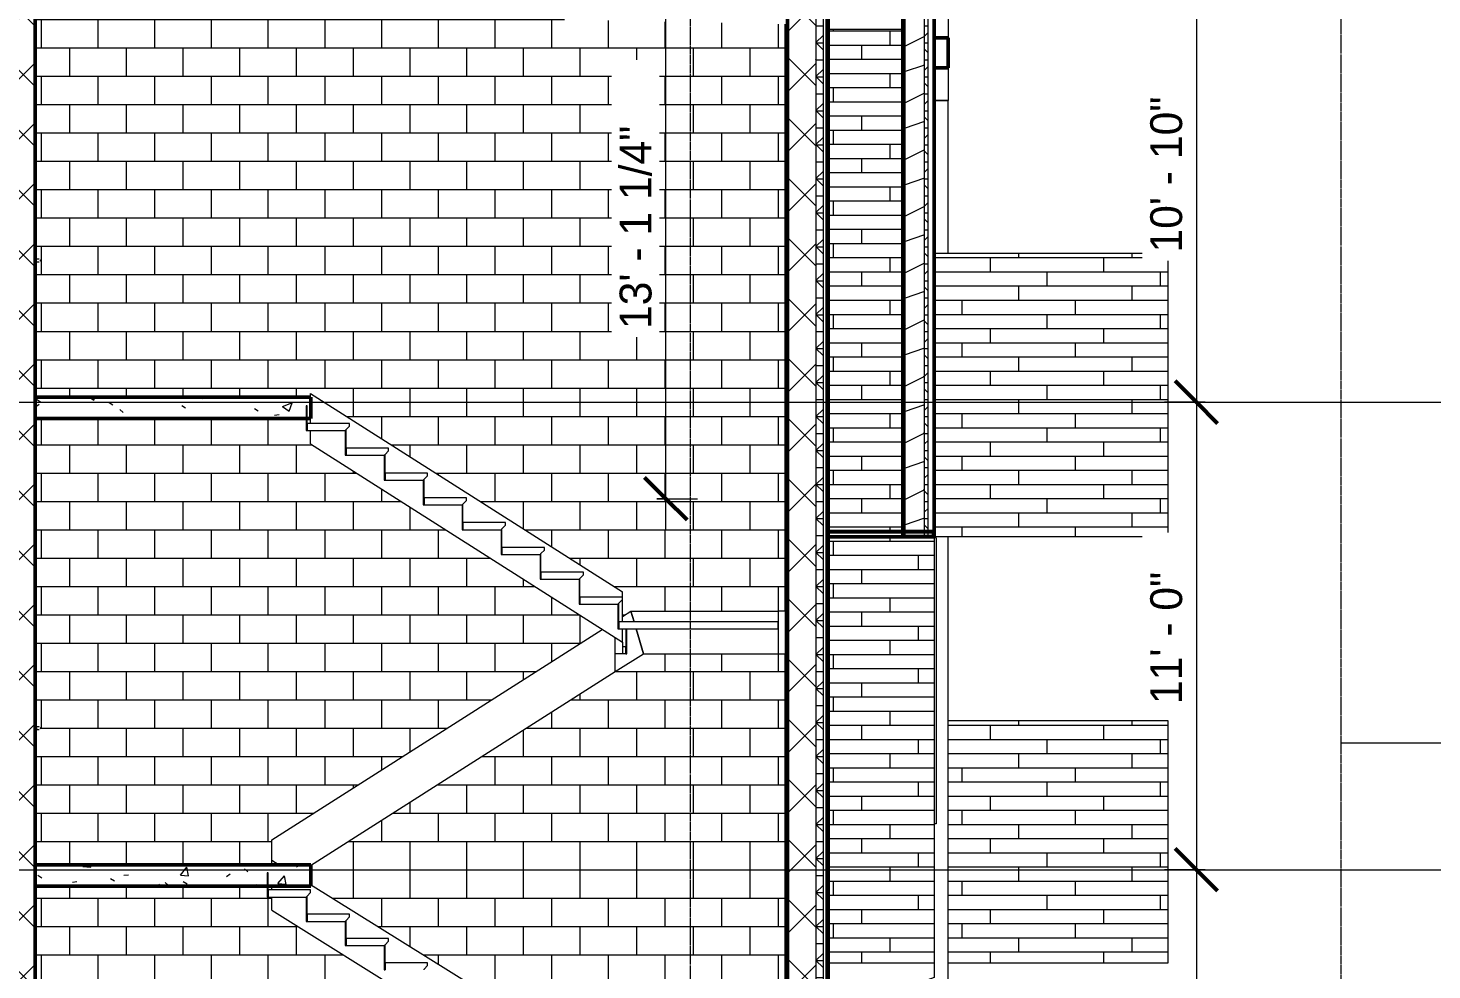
# Model space of a CAD drawing. Header units: inches. Extents: x 9609 to 15463, y -232 to 527.
# Drawn here: x 11862.8 to 12259.1, y 107.7 to 373.6 of the extents above; entities that cross this region are included whole.
import ezdxf

# ---------------------------------------------------------------- set-up
doc = ezdxf.new("R2010")
doc.units = ezdxf.units.IN
doc.header["$MEASUREMENT"] = 0
doc.linetypes.add('Dash Dot 3_16_', pattern=[0.3125, 0.1875, -0.0625, 0, -0.0625])
doc.linetypes.add('Grid Line 1_2_', pattern=[0.875, 0.5, -0.125, 0.125, -0.125])
for name, color, linetype, lineweight in [('0-1', 7, 'Continuous', 5), ('0-3', 7, 'Continuous', 13), ('A-ANNO-DIMS', 211, 'Continuous', 9), ('A-ANNO-DIMS-96', 211, 'Continuous', 9), ('A-ANNO-SYMB', 150, 'Continuous', 9), ('A-ANNO-SYMB-1', 150, 'Dash Dot 3_16_', 9), ('A-CLNG', 13, 'Continuous', 13), ('A-CLNG-1', 13, 'Continuous', 50), ('A-CLNG-PATT-1', 13, 'Continuous', 9), ('A-DOOR-1', 250, 'Continuous', 9), ('A-FLOR', 192, 'Continuous', 13), ('A-FLOR-1', 192, 'Continuous', 50), ('A-FLOR-LEVL-1', 51, 'Grid Line 1_2_', 9), ('A-FLOR-PATT-1', 8, 'Continuous', 9), ('A-GENM', 5, 'Continuous', 9), ('A-GENM-3', 5, 'Continuous', 50), ('A-GLAZ', 151, 'Continuous', 13), ('A-WALL', 113, 'Continuous', 13), ('A-WALL-1', 7, 'Continuous', 13), ('A-WALL-2', 10, 'Continuous', 50), ('A-WALL-3', 113, 'Continuous', 50), ('A-WALL-PATT-3', 55, 'Continuous', 9), ('A-WALL-PATT-4', 252, 'Continuous', 9), ('A-WALL-PATT-5', 111, 'Continuous', 9), ('S-STRS-1', 250, 'Continuous', 9)]:
    doc.layers.add(name, color=color, linetype=linetype, lineweight=lineweight)
doc.styles.add('Century Gothic', font='ufonts.com_century-gothic.ttf', dxfattribs={"height": 9})
doc.dimstyles.new('OD__1_8__Tol__', dxfattribs={"dimscale": 12, "dimtxt": 9.397514, "dimasz": 1, "dimexe": 0.75, "dimexo": 0.5, "dimgap": 0.125, "dimtad": 1, "dimdec": 3, "dimrnd": 0.125, "dimzin": 3, "dimdsep": 46, "dimlunit": 4, "dimtxsty": 'Century Gothic', "dimblk1": 'OBLIQUE', "dimblk2": 'OBLIQUE', "dimsah": 1, "dimcen": 0.09, "dimdle": 0.75, "dimazin": 0, "dimtfac": 1, "dimtdec": 4, "dimtix": 1, "dimtmove": 0, "dimatfit": 3, "dimfxl": 1, "dimtvp": 1, "dimtfill": 1, "dimfrac": 2, "dimtolj": 1, "dimtzin": 0, "dimarcsym": 2})
pattern_1 = [(45, (10995.947, 72), (-8.48528, 8.48528), []), (135, (10995.947, 72), (-8.48528, -8.48528), [])]
pattern_2 = [(0, (10995.947, 72), (0, 4.798), []), (315, (10995.947, 72), (4.798427, 0), [6.786, -6.786]), (45, (10995.947, 72), (4.798427, 0), [6.786, -6.786])]
pattern_3 = [(216.87, (11002.345, 87.994), (47.980943, 31.987086), [7.997, -71.971]), (206.565, (11011.941, 83.196), (-15.993714, -15.994133), [17.881, -17.881]), (198.435, (11011.941, 75.199), (-31.98674, -15.99388), [10.115, -40.461])]
pattern_4 = [(0, (10995.947, 72), (30.72, 7.68), [1.267, -21.773, 1.267, -21.773, -122.88]), (0, (10995.947, 72), (30.72, 7.68), [-46.08, 1.267, -44.813, 1.267, -21.773, -53.76]), (0, (10995.947, 72), (30.72, 7.68), [-115.2, 1.267, -14.093, 1.267, -37.133]), (120, (11007.467, 75.84), (-22.011075, 22.7643), [1.267, -21.773, 1.267, -21.773, -122.88]), (120, (11007.467, 75.84), (-22.011075, 22.7643), [-46.08, 1.267, -44.813, 1.267, -21.773, -53.76]), (120, (11007.467, 75.84), (-22.011075, 22.7643), [-115.2, 1.267, -14.093, 1.267, -37.133]), (240, (11011.307, 91.2), (-8.708925, -30.4443), [1.267, -21.773, 1.267, -21.773, -122.88]), (240, (11011.307, 91.2), (-8.708925, -30.4443), [-46.08, 1.267, -44.813, 1.267, -21.773, -53.76]), (240, (11011.307, 91.2), (-8.708925, -30.4443), [-115.2, 1.267, -14.093, 1.267, -37.133])]
pattern_5 = [(0, (12114.152, 136.8), (0, 4), []), (90, (12114.152, 136.8), (-8, 8), [4, -28]), (90, (12130.152, 140.8), (-8, 8), [4, -28])]
pattern_6 = [(50, (10995.947, 72), (27.5427, -2.4099), [2.88, -31.68]), (355, (10995.947, 72), (-5.32784, 28.8843), [2.304, -25.344]), (100.451, (10998.243, 71.8), (22.2153, 26.4739), [2.448, -26.924]), (46.184, (10995.947, 79.68), (40.9819, -6.3564), [4.32, -47.52]), (96.636, (10999.363, 79.15), (35.8907, 37.4062), [3.671, -40.386]), (351.184, (10995.947, 79.68), (35.891, 37.4062), [3.456, -38.016]), (21, (10999.787, 77.76), (22.92104, -15.46073), [2.88, -31.68]), (326, (10999.787, 77.76), (9.3435, 27.8457), [2.304, -25.344]), (71.451, (11001.697, 76.472), (32.2648, 12.3844), [2.448, -26.924]), (37.5, (10995.947, 72), (0.46686, 12.78271), [1.267, -23.77, 1.267, -24.461, -25.44]), (37.5, (10995.947, 72), (0.46686, 12.78271), [-50.765, 1.267, -24.173]), (7.5, (10995.947, 72), (10.10159, 15.1451), [1.267, -13.402, 1.267, -23.194, -9.696]), (7.5, (10995.947, 72), (10.10159, 15.1451), [-39.13, 1.267, -8.429]), (327.5, (10987.384, 72), (20.49916, -0.86578), [1.267, -8.333, 1.267, -28.685, -39.744]), (327.5, (10987.384, 72), (20.49916, -0.86578), [-39.552, 1.267, -38.477]), (317.5, (10983.544, 72), (22.39478, 3.8443), [1.267, -11.213, 1.267, -18.624, -28.224]), (317.5, (10983.544, 72), (22.39478, 3.8443), [-32.371, 1.267, -26.957])]

# ---------------------------------------------------------------- blocks, each defined once
blk = doc.blocks.new('CTR - 2nd Phase_rvt-1-BUILDING SECTION - EAST_WEST - LOOKING NORTH')
at = {"layer": 'A-FLOR-LEVL-1'}
for p, q in [((9609.49, 268), (12558.48, 268)), ((9609.49, 136), (12558.48, 136))]:
    blk.add_line(p, q, dxfattribs=at)
blk = doc.blocks.new('HOLLOW METAL - STAIR DOOR-1762405-BUILDING SECTION - EAST_WEST - LOOKING NORTH')
at = {"layer": 'A-DOOR-1'}
for p, q in [((11865.29, 176.39), (11864.79, 176.39)), ((11864.79, 175.61), (11865.29, 175.61))]:
    blk.add_line(p, q, dxfattribs=at)
at = {"layer": 'A-DOOR-1', "flags": 128}
for points in [[(11865.88, 176.39), (11865.88, 176.39), (11865.87, 176.39), (11865.87, 176.39), (11865.87, 176.39), (11865.86, 176.39), (11865.86, 176.39), (11865.85, 176.39), (11865.85, 176.39), (11865.84, 176.39), (11865.83, 176.39), (11865.82, 176.39), (11865.81, 176.39), (11865.8, 176.39), (11865.79, 176.39), (11865.77, 176.39), (11865.76, 176.39), (11865.74, 176.39), (11865.73, 176.39), (11865.71, 176.39), (11865.7, 176.39), (11865.68, 176.39), (11865.66, 176.39), (11865.64, 176.39), (11865.62, 176.39), (11865.6, 176.39), (11865.58, 176.39), (11865.56, 176.39), (11865.54, 176.39), (11865.52, 176.39), (11865.5, 176.39), (11865.48, 176.39), (11865.45, 176.39), (11865.43, 176.39), (11865.41, 176.39), (11865.39, 176.39), (11865.36, 176.39), (11865.34, 176.39), (11865.32, 176.39), (11865.29, 176.39), (11865.29, 176.39)], [(11865.29, 175.61), (11865.31, 175.61), (11865.33, 175.61), (11865.36, 175.61), (11865.38, 175.61), (11865.4, 175.61), (11865.43, 175.61), (11865.45, 175.61), (11865.47, 175.61), (11865.49, 175.61), (11865.52, 175.61), (11865.54, 175.61), (11865.56, 175.61), (11865.58, 175.61), (11865.6, 175.61), (11865.62, 175.61), (11865.64, 175.61), (11865.66, 175.61), (11865.67, 175.61), (11865.69, 175.61), (11865.71, 175.61), (11865.73, 175.61), (11865.74, 175.61), (11865.76, 175.61), (11865.77, 175.61), (11865.78, 175.61), (11865.79, 175.61), (11865.81, 175.61), (11865.82, 175.61), (11865.83, 175.61), (11865.84, 175.61), (11865.84, 175.61), (11865.85, 175.61), (11865.86, 175.61), (11865.86, 175.61), (11865.87, 175.61), (11865.87, 175.61), (11865.87, 175.61), (11865.88, 175.61), (11865.88, 175.61)]]:
    blk.add_lwpolyline(points, dxfattribs=at)
at = {"layer": 'A-DOOR-1'}
for start, end in [(90, 97.2275), (262.7725, 270), (0, 30), (330, 0)]:
    blk.add_arc((11865.88, 176), 0.394, start, end, dxfattribs=at)
blk = doc.blocks.new('CTR - 1st Phase - Common Walls_rvt-1-BUILDING SECTION - EAST_WEST - LOOKING NORTH')
at = {"layer": 'A-WALL-PATT-3'}
h = blk.add_hatch(dxfattribs=at)
h.set_pattern_fill('FP_23', color=256, style=0, pattern_type=2)
h.set_pattern_definition([(0, (11858.602, 136), (0, 8), []), (90, (11858.602, 136), (-8, 8), [8, -8])])
h.paths.add_polyline_path([(12076.46, 136), (12076.46, 197), (12036.47, 197), (11942.56, 137.24), (11942.56, 136), (12074.26, 136)], flags=0)
h.paths.add_polyline_path([(11917.41, 137.37), (11931.56, 137.37), (11931.56, 144.46), (12024.89, 203.85), (11942.56, 256.24), (11942.56, 260), (11941.31, 260), (11941.31, 263.37), (11864.79, 263.37), (11864.79, 176.39), (11866.05, 176.35), (11866.17, 176.26), (11866.22, 176.12), (11866.22, 175.8), (11866.05, 175.65), (11865.88, 175.62), (11865.66, 175.61), (11864.79, 175.61), (11864.79, 137.37), (11917.09, 137.37)], flags=0)
h.paths.add_polyline_path([(11865.29, 175.8), (11865.35, 176), (11865.29, 176.1), (11865.29, 175.9)], flags=0)
h.paths.add_polyline_path([(12030.56, 207.46), (12032.98, 209), (12076.46, 209), (12076.46, 374.71), (11864.79, 379.12), (11864.79, 308.39), (11866.05, 308.35), (11866.17, 308.26), (11866.22, 308.2), (11866.22, 307.8), (11866.05, 307.65), (11865.88, 307.62), (11865.66, 307.61), (11864.79, 307.61), (11864.79, 269.37), (11942.56, 269.37), (11942.56, 270.46), (12030.56, 214.46), (12030.56, 209)], flags=0)
h.paths.add_polyline_path([(11942.56, 262), (11942.56, 263.37), (11941.56, 263.37), (11941.56, 262)], flags=0)
h.paths.add_polyline_path([(11865.29, 307.8), (11865.35, 308), (11865.29, 308.1), (11865.29, 307.9)], flags=0)
h = blk.add_hatch(dxfattribs=at)
h.set_pattern_fill('FP_20', color=256, style=0, pattern_type=2)
h.set_pattern_definition([(0, (11858.602, 0), (0, 8), []), (90, (11858.602, 0), (-8, 8), [8, -8])])
h.paths.add_polyline_path([(12076.46, 0), (12076.46, 59.57), (12036.31, 59.57), (11940.75, 0), (12074.26, 0)], flags=0)
h.paths.add_polyline_path([(11923.56, 0), (11927.46, 0), (11927.46, 0.35), (11928.04, 0), (11931.56, 0), (11931.56, 8.42), (12024.72, 66.49), (11931.56, 124.56), (11931.56, 128.29), (11930.31, 128.29), (11930.31, 131.37), (11864.79, 131.37), (11864.79, 96), (11912.03, 96), (11912.03, 0), (11918.18, 0)], flags=0)
h.paths.add_polyline_path([(12030.56, 70.13), (12032.88, 71.57), (12076.46, 71.57), (12076.46, 136), (11942.56, 136), (11942.56, 131.84), (12030.56, 76.99), (12030.56, 71.57)], flags=0)
h.paths.add_polyline_path([(11930.56, 130.29), (11931.56, 130.29), (11931.56, 131.37), (11930.56, 131.37)], flags=0)
h = blk.add_hatch(dxfattribs=at)
h.set_pattern_fill('FP_21', color=256, style=0, pattern_type=2)
h.set_pattern_definition([(0, (12080.064, -128), (0, 8), []), (90, (12080.064, -128), (-8, 8), [8, -8])])
h.paths.add_polyline_path([(12077.19, 0), (12077.19, 110.12), (12076.46, 110.12), (12076.46, 71.57), (12076.56, 71.57), (12076.56, 59.57), (12076.46, 59.57), (12076.46, 0)], flags=0)
h.paths.add_polyline_path([(11875.13, 0), (11912.03, 0), (11912.03, 96), (11864.79, 96), (11864.79, 40.39), (11866.05, 40.35), (11866.17, 40.26), (11866.22, 40.12), (11866.22, 39.8), (11866.05, 39.65), (11865.88, 39.62), (11865.66, 39.61), (11864.79, 39.61), (11864.79, 0), (11869.74, 0)], flags=0)
h.paths.add_polyline_path([(11865.29, 39.8), (11865.35, 40), (11865.29, 40.1), (11865.29, 39.9)], flags=0)
at = {"layer": 'A-WALL-PATT-4'}
h = blk.add_hatch(dxfattribs=at)
h.set_pattern_fill('FP_19', color=256, style=0, pattern_type=2)
h.set_pattern_definition(pattern_1)
h.paths.add_polyline_path([(11864.79, 0), (11864.79, 398), (11856.79, 398), (11856.79, 0), (11864.36, 0)], flags=0)
at = {"layer": 'A-FLOR-LEVL-1'}
for p, q in [((9609.49, 268), (12558.48, 268)), ((9609.49, 136), (12558.48, 136))]:
    blk.add_line(p, q, dxfattribs=at)
at = {"layer": 'A-WALL-1'}
for p, q in [((12076.46, 209), (12076.46, 374.71)), ((12076.46, 136), (12076.46, 197)), ((12076.46, 71.57), (12076.46, 136))]:
    blk.add_line(p, q, dxfattribs=at)
at = {"layer": 'A-WALL-2'}
blk.add_line((11864.79, 0), (11864.79, 398), dxfattribs=at)
at = {"layer": 'S-STRS-1'}
for p, q in [((11942.56, 269.37), (11942.56, 270.46)), ((11942.56, 270.46), (12030.56, 214.46)), ((11941.56, 267), (11941.31, 267)), ((11941.31, 267), (11941.31, 260)), ((11941.56, 260), (11941.56, 267)), ((11953.56, 262), (11941.56, 262)), ((11941.56, 262), (11941.56, 260)), ((11942.56, 262), (11942.56, 263.37)), ((11953.56, 261.25), (11953.56, 262)), ((11941.31, 260), (11941.56, 260)), ((11941.56, 260), (11952.56, 260)), ((11942.56, 256.24), (11942.56, 260)), ((11952.56, 260), (11952.31, 260)), ((11952.31, 260), (11952.31, 253)), ((11952.56, 260.25), (11953.56, 261.25)), ((11952.56, 260), (11952.56, 260.25)), ((11952.56, 253), (11952.56, 260)), ((11942.56, 256.24), (12030.56, 200.24)), ((11964.56, 255), (11952.56, 255)), ((11952.56, 255), (11952.56, 253)), ((11963.56, 253.25), (11964.56, 254.25)), ((11964.56, 254.25), (11964.56, 255)), ((11952.31, 253), (11952.56, 253)), ((11952.56, 253), (11963.56, 253)), ((11963.56, 253), (11963.31, 253)), ((11963.31, 253), (11963.31, 246)), ((11963.56, 253), (11963.56, 253.25)), ((11963.56, 246), (11963.56, 253)), ((11963.31, 246), (11963.56, 246)), ((11975.56, 248), (11963.56, 248)), ((11963.56, 248), (11963.56, 246)), ((11963.56, 246), (11974.56, 246)), ((11974.56, 246), (11974.31, 246)), ((11974.31, 246), (11974.31, 239)), ((11974.56, 246.25), (11975.56, 247.25)), ((11974.56, 246), (11974.56, 246.25)), ((11974.56, 239), (11974.56, 246)), ((11975.56, 247.25), (11975.56, 248)), ((11974.31, 239), (11974.56, 239)), ((11986.56, 241), (11974.56, 241)), ((11974.56, 241), (11974.56, 239)), ((11974.56, 239), (11985.56, 239)), ((11985.56, 239), (11985.31, 239)), ((11985.31, 239), (11985.31, 232)), ((11985.56, 239.25), (11986.56, 240.25)), ((11985.56, 239), (11985.56, 239.25)), ((11985.56, 232), (11985.56, 239)), ((11986.56, 240.25), (11986.56, 241)), ((11997.56, 234), (11985.56, 234)), ((11985.56, 234), (11985.56, 232)), ((11997.56, 233.25), (11997.56, 234)), ((11985.31, 232), (11985.56, 232)), ((11985.56, 232), (11996.56, 232)), ((11996.56, 232), (11996.31, 232)), ((11996.31, 232), (11996.31, 225)), ((11996.56, 232.25), (11997.56, 233.25)), ((11996.56, 232), (11996.56, 232.25)), ((11996.56, 225), (11996.56, 232)), ((12008.56, 227), (11996.56, 227)), ((11996.56, 227), (11996.56, 225)), ((12007.56, 225.25), (12008.56, 226.25)), ((12008.56, 226.25), (12008.56, 227)), ((11996.31, 225), (11996.56, 225)), ((11996.56, 225), (12007.56, 225)), ((12007.56, 225), (12007.31, 225)), ((12007.31, 225), (12007.31, 218)), ((12007.56, 225), (12007.56, 225.25)), ((12007.56, 218), (12007.56, 225)), ((12007.31, 218), (12007.56, 218)), ((12019.56, 220), (12007.56, 220)), ((12007.56, 220), (12007.56, 218)), ((12007.56, 218), (12018.56, 218)), ((12018.56, 218), (12018.31, 218)), ((12018.31, 218), (12018.31, 211)), ((12018.56, 218.25), (12019.56, 219.25)), ((12018.56, 218), (12018.56, 218.25)), ((12018.56, 211), (12018.56, 218)), ((12019.56, 219.25), (12019.56, 220)), ((12030.56, 213), (12030.56, 214.46)), ((12018.31, 211), (12018.56, 211)), ((12030.56, 213), (12018.56, 213)), ((12018.56, 213), (12018.56, 211)), ((12018.56, 211), (12029.56, 211)), ((12029.56, 211), (12029.31, 211)), ((12029.31, 211), (12029.31, 204)), ((12029.56, 211.25), (12030.56, 212.25)), ((12029.56, 211), (12029.56, 211.25)), ((12029.56, 204), (12029.56, 211)), ((12030.56, 212.25), (12030.56, 213)), ((12030.56, 206), (12030.56, 212.25)), ((12030.56, 207.46), (12032.98, 209)), ((12032.98, 209), (12074.56, 209)), ((12032.98, 209), (12033.85, 206)), ((12033.85, 206), (12032.98, 209)), ((12076.56, 209), (12074.56, 209)), ((12074.56, 209), (12074.56, 197)), ((12076.56, 197), (12076.56, 209)), ((11931.56, 144.46), (12024.89, 203.85)), ((12029.31, 204), (12029.56, 204)), ((12074.56, 206), (12029.56, 206)), ((12029.56, 206), (12029.56, 204)), ((12029.56, 204), (12074.56, 204)), ((12030.56, 200.24), (12030.56, 204)), ((12031.56, 204), (12031.56, 197)), ((12031.81, 197), (12031.81, 204)), ((12034.43, 204), (12036.47, 197)), ((12036.47, 197), (12034.43, 204)), ((12074.56, 204), (12074.56, 206)), ((12028.56, 197), (12028.56, 201.51)), ((12028.56, 191.97), (12028.56, 201.51)), ((12030.56, 200.24), (12030.56, 197)), ((12030.56, 199), (12031.56, 199)), ((12031.56, 197), (12031.56, 199)), ((12030.56, 197), (12028.56, 197)), ((12028.56, 191.97), (12036.47, 197)), ((12031.56, 197), (12030.56, 197)), ((12031.56, 197), (12031.81, 197)), ((12036.47, 197), (12074.56, 197)), ((12074.56, 197), (12076.56, 197)), ((11942.56, 137.24), (12028.56, 191.97)), ((11931.56, 138.7), (11931.56, 144.46)), ((11931.56, 137.37), (11931.56, 138.7)), ((11931.56, 138.7), (11933.69, 137.37)), ((11930.56, 135.14), (11930.31, 135.14)), ((11930.31, 135.14), (11930.31, 128.29)), ((11930.56, 128.29), (11930.56, 135.14)), ((11931.56, 130.29), (11931.56, 131.37)), ((11942.56, 131.84), (12030.56, 76.99)), ((11930.31, 128.29), (11930.56, 128.29)), ((11942.56, 130.29), (11930.56, 130.29)), ((11930.56, 130.29), (11930.56, 128.29)), ((11930.56, 128.29), (11941.56, 128.29)), ((11931.56, 124.56), (11931.56, 128.29)), ((11941.56, 128.29), (11941.31, 128.29)), ((11941.31, 128.29), (11941.31, 121.43)), ((11941.56, 128.54), (11942.56, 129.54)), ((11941.56, 128.29), (11941.56, 128.54)), ((11941.56, 121.43), (11941.56, 128.29)), ((11942.56, 129.54), (11942.56, 130.29)), ((11931.56, 124.56), (12030.56, 62.85)), ((11953.56, 123.43), (11941.56, 123.43)), ((11941.56, 123.43), (11941.56, 121.43)), ((11953.56, 122.68), (11953.56, 123.43)), ((11941.31, 121.43), (11941.56, 121.43)), ((11941.56, 121.43), (11952.56, 121.43)), ((11952.56, 121.43), (11952.31, 121.43)), ((11952.31, 121.43), (11952.31, 114.57)), ((11952.56, 121.68), (11953.56, 122.68)), ((11952.56, 121.43), (11952.56, 121.68)), ((11952.56, 114.57), (11952.56, 121.43)), ((11964.56, 116.57), (11952.56, 116.57)), ((11952.56, 116.57), (11952.56, 114.57)), ((11963.56, 114.82), (11964.56, 115.82)), ((11964.56, 115.82), (11964.56, 116.57)), ((11952.31, 114.57), (11952.56, 114.57)), ((11952.56, 114.57), (11963.56, 114.57)), ((11963.56, 114.57), (11963.31, 114.57)), ((11963.31, 114.57), (11963.31, 107.71)), ((11963.56, 114.57), (11963.56, 114.82)), ((11963.56, 107.71), (11963.56, 114.57)), ((11963.31, 107.71), (11963.56, 107.71)), ((11975.56, 109.71), (11963.56, 109.71)), ((11963.56, 109.71), (11963.56, 107.71)), ((11974.56, 107.96), (11975.56, 108.96)), ((11974.56, 107.71), (11974.56, 107.96)), ((11975.56, 108.96), (11975.56, 109.71))]:
    blk.add_line(p, q, dxfattribs=at)
at = {"layer": '0-3'}
for p in [(0, 132), (0, 0)]:
    blk.add_blockref('HOLLOW METAL - STAIR DOOR-1762405-BUILDING SECTION - EAST_WEST - LOOKING NORTH', p, dxfattribs=at)
blk = doc.blocks.new('_THE_ WINDOW _ DOOR - Window - 2nd Floor-2113388-BUILDING SECTION - EAST_WEST - LOOKING NORTH')
at = {"layer": 'A-GLAZ'}
for p, q in [((12119.09, 229.75), (12118.59, 229.75)), ((12119.09, 229.75), (12119.09, 149)), ((12119.09, 149), (12118.59, 149))]:
    blk.add_line(p, q, dxfattribs=at)
blk = doc.blocks.new('077123 - Manufactured Gutters and Downspouts - 077123 - Manufactured Gutters and Downspouts-1955134-BUILDING SECTION - EAST_WEST - LOOKING NORTH')
at = {"layer": 'A-GENM'}
for p, q in [((12122.56, 362.36), (12122.56, 353.15)), ((12122.56, 353.15), (12118.59, 353.15)), ((12118.59, 353.15), (12122.56, 353.15)), ((12122.56, 310), (12122.56, 353.15)), ((12122.56, 102.78), (12122.56, 230.12)), ((12118.56, 109.75), (12118.56, 105.58)), ((12118.56, 105.58), (12088.69, 94.71)), ((12092.69, 91.91), (12122.56, 102.78)), ((12092.69, 75.75), (12092.69, 91.91)), ((12092.69, -0.75), (12092.69, 73))]:
    blk.add_line(p, q, dxfattribs=at)
blk = doc.blocks.new('077123 - Manufactured Gutters and Downspouts - 077123 - Manufactured Gutters and Downspouts-V50-BUILDING SECTION - EAST_WEST - LOOKING NORTH')
at = {"layer": 'A-GENM'}
for p, q in [((12129, 413.51), (12118.59, 413.51)), ((12129, 395.15), (12118.59, 395.15)), ((12122.56, 387.41), (12118.59, 387.41)), ((12122.56, 387.41), (12122.56, 384.35)), ((12122.56, 384.1), (12122.56, 371.1)), ((12122.56, 371.1), (12118.59, 371.1)), ((12122.56, 371.1), (12122.56, 370.87))]:
    blk.add_line(p, q, dxfattribs=at)
at = {"layer": 'A-GENM-3'}
for p, q in [((12129.25, 413.51), (12129, 413.51)), ((12129, 413.51), (12129, 395.15)), ((12129.25, 395.11), (12129.25, 413.51)), ((12129, 395.15), (12125.72, 384.35)), ((12125.9, 384.1), (12129.25, 395.11)), ((12125.72, 384.35), (12118.5, 384.35)), ((12118.5, 384.35), (12118.5, 384.1)), ((12118.5, 384.1), (12125.9, 384.1)), ((12122.56, 370.87), (12118.56, 370.87)), ((12118.56, 370.87), (12118.56, 362.36)), ((12122.56, 362.36), (12122.56, 370.87)), ((12118.56, 362.36), (12122.56, 362.36))]:
    blk.add_line(p, q, dxfattribs=at)
blk = doc.blocks.new('DIMBLOCK6-BUILDING SECTION - EAST_WEST - LOOKING NORTH')
at = {"layer": 'A-ANNO-DIMS-96'}
for p, q in [((12192.59, 407), (12192.59, 268)), ((12195.08, 398), (12183.59, 398)), ((12192.59, 398), (12195.08, 398)), ((12195.08, 268), (12183.59, 268)), ((12192.59, 268), (12195.08, 268))]:
    blk.add_line(p, q, dxfattribs=at)
at = {"layer": 'A-ANNO-DIMS-96', "lineweight": 50}
for p, q in [((12192.59, 398), (12186.59, 404)), ((12192.59, 398), (12198.59, 392)), ((12192.59, 268), (12186.59, 274)), ((12192.59, 268), (12198.59, 262))]:
    blk.add_line(p, q, dxfattribs=at)
at = {"layer": 'A-ANNO-DIMS-96', "color": 0, "insert": (12179.56, 310.25), "char_height": 9, "width": 54.5951, "attachment_point": 1, "rotation": 90, "line_spacing_factor": 0.984502, "style": 'Century Gothic', "bg_fill": 3, "box_fill_scale": 1.25, "bg_fill_color": 256, "bg_fill_true_color": 13158600, "bg_fill_transparency": 0}
blk.add_mtext('10\' - 10"', dxfattribs=at)
blk = doc.blocks.new('_Oblique')
at = {"color": 0, "linetype": 'ByBlock', "lineweight": -2}
blk.add_line((-0.5, -0.5), (0.5, 0.5), dxfattribs=at)
blk = doc.blocks.new('DIMBLOCK7-BUILDING SECTION - EAST_WEST - LOOKING NORTH')
at = {"layer": 'A-ANNO-DIMS-96', "lineweight": 50}
for p, q in [((12192.59, 268), (12186.59, 274)), ((12192.59, 268), (12198.59, 262)), ((12192.59, 136), (12186.59, 142)), ((12192.59, 136), (12198.59, 130))]:
    blk.add_line(p, q, dxfattribs=at)
at = {"layer": 'A-ANNO-DIMS-96'}
for p, q in [((12195.08, 268), (12183.59, 268)), ((12192.59, 268), (12192.59, 136)), ((12192.59, 268), (12195.08, 268)), ((12195.08, 136), (12183.59, 136)), ((12192.59, 136), (12195.08, 136))]:
    blk.add_line(p, q, dxfattribs=at)
at = {"layer": 'A-ANNO-DIMS-96', "color": 0, "insert": (12179.56, 182.76), "char_height": 9, "width": 46.1821, "attachment_point": 1, "rotation": 90, "line_spacing_factor": 0.984502, "style": 'Century Gothic', "bg_fill": 3, "box_fill_scale": 1.25, "bg_fill_color": 256, "bg_fill_true_color": 13158600, "bg_fill_transparency": 0}
blk.add_mtext('11\' - 0"', dxfattribs=at)
blk = doc.blocks.new('DIMBLOCK8-BUILDING SECTION - EAST_WEST - LOOKING NORTH')
at = {"layer": 'A-ANNO-DIMS-96', "lineweight": 50}
for p, q in [((12192.59, 136), (12186.59, 142)), ((12192.59, 136), (12198.59, 130)), ((12192.59, 0), (12186.59, 6)), ((12192.59, 0), (12198.59, -6))]:
    blk.add_line(p, q, dxfattribs=at)
at = {"layer": 'A-ANNO-DIMS-96'}
for p, q in [((12195.08, 136), (12183.59, 136)), ((12192.59, 136), (12192.59, -9)), ((12192.59, 136), (12195.08, 136)), ((12195.08, 0), (12183.59, 0)), ((12192.59, 0), (12195.08, 0))]:
    blk.add_line(p, q, dxfattribs=at)
at = {"layer": 'A-ANNO-DIMS-96', "color": 0, "insert": (12179.56, 48.76), "char_height": 9, "width": 46.1821, "attachment_point": 1, "rotation": 90, "line_spacing_factor": 0.984502, "style": 'Century Gothic', "bg_fill": 3, "box_fill_scale": 1.25, "bg_fill_color": 256, "bg_fill_true_color": 13158600, "bg_fill_transparency": 0}
blk.add_mtext('11\' - 4"', dxfattribs=at)
blk = doc.blocks.new('DIMBLOCK9-BUILDING SECTION - EAST_WEST - LOOKING NORTH')
at = {"layer": 'A-ANNO-DIMS-96'}
for p, q in [((12042.8, 231.75), (12042.8, 407)), ((12040.32, 398), (12051.8, 398)), ((12042.8, 398), (12040.32, 398)), ((12040.32, 240.75), (12051.8, 240.75)), ((12042.8, 240.75), (12040.32, 240.75))]:
    blk.add_line(p, q, dxfattribs=at)
at = {"layer": 'A-ANNO-DIMS-96', "lineweight": 50}
for p, q in [((12042.8, 398), (12036.8, 404)), ((12042.8, 398), (12048.8, 392)), ((12042.8, 240.75), (12036.8, 246.75)), ((12042.8, 240.75), (12048.8, 234.75))]:
    blk.add_line(p, q, dxfattribs=at)
at = {"layer": 'A-ANNO-DIMS-96', "color": 0, "insert": (12029.77, 288.65), "char_height": 9, "width": 73.7481, "attachment_point": 1, "rotation": 90, "line_spacing_factor": 0.984502, "style": 'Century Gothic', "bg_fill": 3, "box_fill_scale": 1.25, "bg_fill_color": 256, "bg_fill_true_color": 13158600, "bg_fill_transparency": 0}
blk.add_mtext('13\' - 1 1/4"', dxfattribs=at)

msp = doc.modelspace()

# ---------------------------------------------------------------- hatches: boundary and pattern name
at = {"layer": 'A-CLNG-PATT-1'}
h = msp.add_hatch(dxfattribs=at)
h.set_pattern_fill('FP_29', color=256, style=0, pattern_type=2)
h.set_pattern_definition([(45, (10995.947, 72), (-9.50352, 9.50352), []), (45, (10995.947, 86.4), (-9.50352, 9.50352), [])])
h.paths.add_polyline_path([(12117.3129, 231), (12118.3394, 231), (12118.3394, 231.5), (12088.5894, 231.5), (12088.5894, 231), (12095.7852, 231)], flags=0)
at = {"layer": 'A-FLOR-PATT-1'}
h = msp.add_hatch(dxfattribs=at)
h.set_pattern_fill('FP_2', color=256, style=0, pattern_type=2)
h.set_pattern_definition(pattern_6)
h.paths.add_polyline_path([(11942.5644, 263.375), (11942.5644, 269.375), (11864.7894, 269.375), (11864.7894, 263.375)], flags=0)
h = msp.add_hatch(dxfattribs=at)
h.set_pattern_fill('FP_2', color=256, style=0, pattern_type=2)
h.set_pattern_definition(pattern_6)
h.paths.add_polyline_path([(11942.5644, 131.375), (11942.5644, 137.375), (11864.7894, 137.375), (11864.7894, 131.375), (11902.036, 131.375)], flags=0)
at = {"layer": 'A-WALL-PATT-5'}
h = msp.add_hatch(dxfattribs=at)
h.set_pattern_fill('FP_1', color=256, style=0, pattern_type=2)
h.set_pattern_definition(pattern_4)
h.paths.add_polyline_path([(12109.7144, 350.5), (12110.3394, 350.5), (12110.3394, 422), (12109.7144, 422), (12109.7144, 358.7454)], flags=0)
h = msp.add_hatch(dxfattribs=at)
h.set_pattern_fill('FP_3', color=256, style=0, pattern_type=2)
h.set_pattern_definition(pattern_3)
h.paths.add_polyline_path([(12115.8394, 350.5), (12115.8394, 422), (12113.0894, 422), (12113.0768, 419.8501), (12113.0402, 419.767), (12112.6313, 419.1066), (12112.5644, 419.1481), (12113.0107, 419.94), (12113.0107, 422), (12112.8581, 422), (12112.8448, 419.8997), (12112.8059, 419.8146), (12112.4049, 419.191), (12112.3817, 419.0618), (12112.5281, 418.9084), (12112.949, 419.1188), (12112.9842, 419.0484), (12112.5912, 418.852), (12112.3405, 418.9604), (12112.3387, 419.2336), (12112.7793, 419.9924), (12112.7793, 422), (12110.3394, 422), (12110.3394, 350.5)], flags=0)
h = msp.add_hatch(dxfattribs=at)
h.set_pattern_fill('FP_4', color=256, style=0, pattern_type=2)
h.set_pattern_definition(pattern_2)
h.paths.add_polyline_path([(12116.8394, 350.5), (12116.8394, 422), (12115.8394, 422), (12115.8394, 350.5)], flags=0)
h = msp.add_hatch(dxfattribs=at)
h.set_pattern_fill('FP_19', color=256, style=0, pattern_type=2)
h.set_pattern_definition(pattern_1)
h.paths.add_polyline_path([(12079.6394, -13.75), (12085.1894, -13.75), (12085.1894, 398), (12077.1894, 398), (12077.1894, -13.75)], flags=0)
h = msp.add_hatch(dxfattribs=at)
h.set_pattern_fill('FP_4', color=256, style=0, pattern_type=2)
h.set_pattern_definition(pattern_2)
h.paths.add_polyline_path([(12087.1894, -13.75), (12087.1894, 398), (12085.1894, 398), (12085.1894, -13.75)], flags=0)
h = msp.add_hatch(dxfattribs=at)
h.set_pattern_fill('FP_5', color=256, style=0, pattern_type=2)
h.set_pattern_definition(pattern_5)
h.paths.add_polyline_path([(12088.6894, 109.75), (12109.7144, 109.75), (12109.6806, 230), (12088.6894, 230), (12088.6894, 148.4804)], flags=0)
h.paths.add_polyline_path([(12109.4019, 231.5), (12109.7144, 231.5), (12109.7144, 373.25), (12088.6894, 373.25), (12088.6894, 231.5), (12095.7852, 231.5)], flags=0)
h = msp.add_hatch(dxfattribs=at)
h.set_pattern_fill('FP_1', color=256, style=0, pattern_type=2)
h.set_pattern_definition(pattern_4)
h.paths.add_polyline_path([(12110.3394, 230.125), (12110.3394, 350.5), (12109.7144, 350.5), (12109.7144, 230.125)], flags=0)
h = msp.add_hatch(dxfattribs=at)
h.set_pattern_fill('FP_3', color=256, style=0, pattern_type=2)
h.set_pattern_definition(pattern_3)
h.paths.add_polyline_path([(12115.8394, 230.125), (12115.8394, 350.5), (12110.3394, 350.5), (12110.3394, 230.125)], flags=0)
h = msp.add_hatch(dxfattribs=at)
h.set_pattern_fill('FP_4', color=256, style=0, pattern_type=2)
h.set_pattern_definition(pattern_2)
h.paths.add_polyline_path([(12116.8394, 230.125), (12116.8394, 350.5), (12115.8394, 350.5), (12115.8394, 230.125)], flags=0)
h = msp.add_hatch(dxfattribs=at)
h.set_pattern_fill('FP_10', color=256, style=0, pattern_type=2)
h.set_pattern_definition([(0, (12182.464, 268.8), (0, 4), []), (90, (12182.464, 268.8), (-8, 8), [4, -28]), (90, (12198.464, 272.8), (-8, 8), [4, -28])])
h.paths.add_polyline_path([(12184.5894, 230.125), (12184.5894, 310), (12118.7769, 310), (12118.7769, 230.125), (12160.3682, 230.125)], flags=0)
h = msp.add_hatch(dxfattribs=at)
h.set_pattern_fill('FP_5', color=256, style=0, pattern_type=2)
h.set_pattern_definition(pattern_5)
h.paths.add_polyline_path([(12117.3129, 109.75), (12118.5894, 109.75), (12118.5894, 230.125), (12118.3394, 230.125), (12118.3394, 230), (12109.7144, 230), (12109.7144, 109.75)], flags=0)
h = msp.add_hatch(dxfattribs=at)
h.set_pattern_fill('FP_11', color=256, style=0, pattern_type=2)
h.set_pattern_definition([(0, (12182.464, 136.8), (0, 4), []), (90, (12182.464, 136.8), (-8, 8), [4, -28]), (90, (12198.464, 140.8), (-8, 8), [4, -28])])
h.paths.add_polyline_path([(12184.5894, 109.75), (12184.5894, 178), (12122.5644, 178), (12122.5644, 109.75), (12160.3682, 109.75)], flags=0)

# ---------------------------------------------------------------- linework, layer by layer
at = {"layer": 'A-ANNO-SYMB'}
msp.add_line((12233.4168, 171.7988), (12305.4168, 171.7988), dxfattribs=at)
at = {"layer": 'A-ANNO-SYMB-1'}
msp.add_line((12233.4168, -97.9828), (12233.4168, 441.5803), dxfattribs=at)
at = {"layer": 'A-CLNG'}
for p, q in [((12118.3394, 231), (12088.5894, 231)), ((12118.3394, 109.625), (12088.6894, 109.625)), ((12118.3394, 109.625), (12118.3394, 109.75))]:
    msp.add_line(p, q, dxfattribs=at)
at = {"layer": 'A-CLNG-1'}
for p, q in [((12118.3394, 231.5), (12088.5894, 231.5)), ((12088.5894, 231.5), (12088.5894, 230)), ((12088.5894, 230), (12118.3394, 230)), ((12118.3394, 230), (12118.3394, 231.5))]:
    msp.add_line(p, q, dxfattribs=at)
at = {"layer": 'A-FLOR'}
for p, q in [((12076.4644, 268), (12077.1894, 268)), ((12077.1894, 240.75), (12076.4644, 240.75)), ((12076.4644, 137.375), (12077.1894, 137.375)), ((12077.1894, 110.125), (12076.4644, 110.125))]:
    msp.add_line(p, q, dxfattribs=at)
at = {"layer": 'A-FLOR-1'}
for p, q in [((11942.5644, 269.375), (11864.7894, 269.375)), ((11864.7894, 269.375), (11864.7894, 263.375)), ((11942.5644, 263.375), (11942.5644, 269.375)), ((11864.7894, 263.375), (11942.5644, 263.375)), ((11942.5644, 137.375), (11864.7894, 137.375)), ((11864.7894, 137.375), (11864.7894, 131.375)), ((11942.5644, 131.375), (11942.5644, 137.375)), ((11864.7894, 131.375), (11942.5644, 131.375))]:
    msp.add_line(p, q, dxfattribs=at)
at = {"layer": 'A-FLOR-LEVL-1'}
for p, q in [((9610.2403, 268), (12557.7313, 268)), ((9610.2403, 136), (12557.7313, 136))]:
    msp.add_line(p, q, dxfattribs=at)
at = {"layer": 'A-WALL'}
for p, q in [((12110.3394, 230.125), (12110.3394, 422)), ((12115.8394, 230.125), (12115.8394, 422)), ((12116.8394, 230.125), (12116.8394, 422)), ((12118.3394, 231.5), (12118.3394, 422)), ((12085.1894, 398), (12085.1894, -13.75)), ((12087.1894, 398), (12087.1894, -13.75)), ((12087.9394, 398), (12087.9394, -13.75)), ((12109.7144, 373.25), (12088.6894, 373.25)), ((12118.5894, 350.5), (12118.3394, 350.5)), ((12184.5894, 310), (12118.7769, 310)), ((12118.7769, 310), (12118.7769, 230.125)), ((12184.5894, 230.125), (12184.5894, 310)), ((12118.5894, 230.125), (12118.5894, 109.75)), ((12118.7769, 230.125), (12184.5894, 230.125)), ((12184.5894, 178), (12122.5644, 178)), ((12184.5894, 109.75), (12184.5894, 178)), ((12088.6894, 109.75), (12118.5894, 109.75)), ((12122.5644, 109.75), (12184.5894, 109.75))]:
    msp.add_line(p, q, dxfattribs=at)
at = {"layer": 'A-WALL-3'}
for p, q in [((12109.7144, 422), (12109.7144, 230.125)), ((12118.5894, 230.125), (12118.5894, 421.945)), ((12077.1894, 398), (12077.1894, -13.75)), ((12088.6894, -13.75), (12088.6894, 398)), ((12109.7144, 230.125), (12118.5894, 230.125))]:
    msp.add_line(p, q, dxfattribs=at)

# ---------------------------------------------------------------- block references
at = {"layer": '0-1'}
for name in ['CTR - 2nd Phase_rvt-1-BUILDING SECTION - EAST_WEST - LOOKING NORTH', 'CTR - 1st Phase - Common Walls_rvt-1-BUILDING SECTION - EAST_WEST - LOOKING NORTH']:
    msp.add_blockref(name, (0, 0), dxfattribs=at)
at = {"layer": 'A-GENM'}
for name in ['077123 - Manufactured Gutters and Downspouts - 077123 - Manufactured Gutters and Downspouts-V50-BUILDING SECTION - EAST_WEST - LOOKING NORTH', '077123 - Manufactured Gutters and Downspouts - 077123 - Manufactured Gutters and Downspouts-1955134-BUILDING SECTION - EAST_WEST - LOOKING NORTH']:
    msp.add_blockref(name, (0, 0), dxfattribs=at)
at = {"layer": 'A-GLAZ'}
msp.add_blockref('_THE_ WINDOW _ DOOR - Window - 2nd Floor-2113388-BUILDING SECTION - EAST_WEST - LOOKING NORTH', (0, 0), dxfattribs=at)

# ---------------------------------------------------------------- next in the draw order: dimensions: what is measured, and where the dimension line sits
at = {"layer": 'A-ANNO-DIMS'}
for base, p1, p2, override, picture, middle in [((12042.8025, 398), (12034.3173, 240.75), (12034.3173, 398), {"dimpost": '<>', "dimfxl": 157.25}, 'DIMBLOCK9-BUILDING SECTION - EAST_WEST - LOOKING NORTH', (12036.0775, 319.375)), ((12192.5946, 268), (12201.0799, 398), (12201.0799, 268), {"dimpost": '<>', "dimfxl": 130}, 'DIMBLOCK6-BUILDING SECTION - EAST_WEST - LOOKING NORTH', (12186.3682, 333))]:
    dim = msp.add_linear_dim(base=base, p1=p1, p2=p2, angle=90, dimstyle='OD__1_8__Tol__', override=override, dxfattribs=at)
    dim.commit()
    dim.dimension.update_dxf_attribs({"geometry": picture, "text_midpoint": middle})

# ---------------------------------------------------------------- next in the draw order: linework, layer by layer
at = {"layer": 'A-ANNO-SYMB-1'}
msp.add_line((12049.7062, 441.5803), (12049.7062, -97.9828), dxfattribs=at)

# ---------------------------------------------------------------- next in the draw order: dimensions: what is measured, and where the dimension line sits
at = {"layer": 'A-ANNO-DIMS'}
dim = msp.add_linear_dim(base=(12192.5946, 136), p1=(12201.0799, 268), p2=(12201.0799, 136), angle=90, dimstyle='OD__1_8__Tol__', override={"dimpost": '<>', "dimfxl": 132}, dxfattribs=at)
dim.commit()
dim.dimension.update_dxf_attribs({"geometry": 'DIMBLOCK7-BUILDING SECTION - EAST_WEST - LOOKING NORTH', "text_midpoint": (12186.3682, 202)})

# ---------------------------------------------------------------- next in the draw order: dimensions: what is measured, and where the dimension line sits
dim = msp.add_linear_dim(base=(12192.5946, 0), p1=(12201.0799, 136), p2=(12201.0799, 0), angle=90, dimstyle='OD__1_8__Tol__', override={"dimpost": '<>', "dimfxl": 136}, dxfattribs=at)
dim.commit()
dim.dimension.update_dxf_attribs({"geometry": 'DIMBLOCK8-BUILDING SECTION - EAST_WEST - LOOKING NORTH', "text_midpoint": (12186.4814, 68)})

doc.saveas('drawing.dxf')
